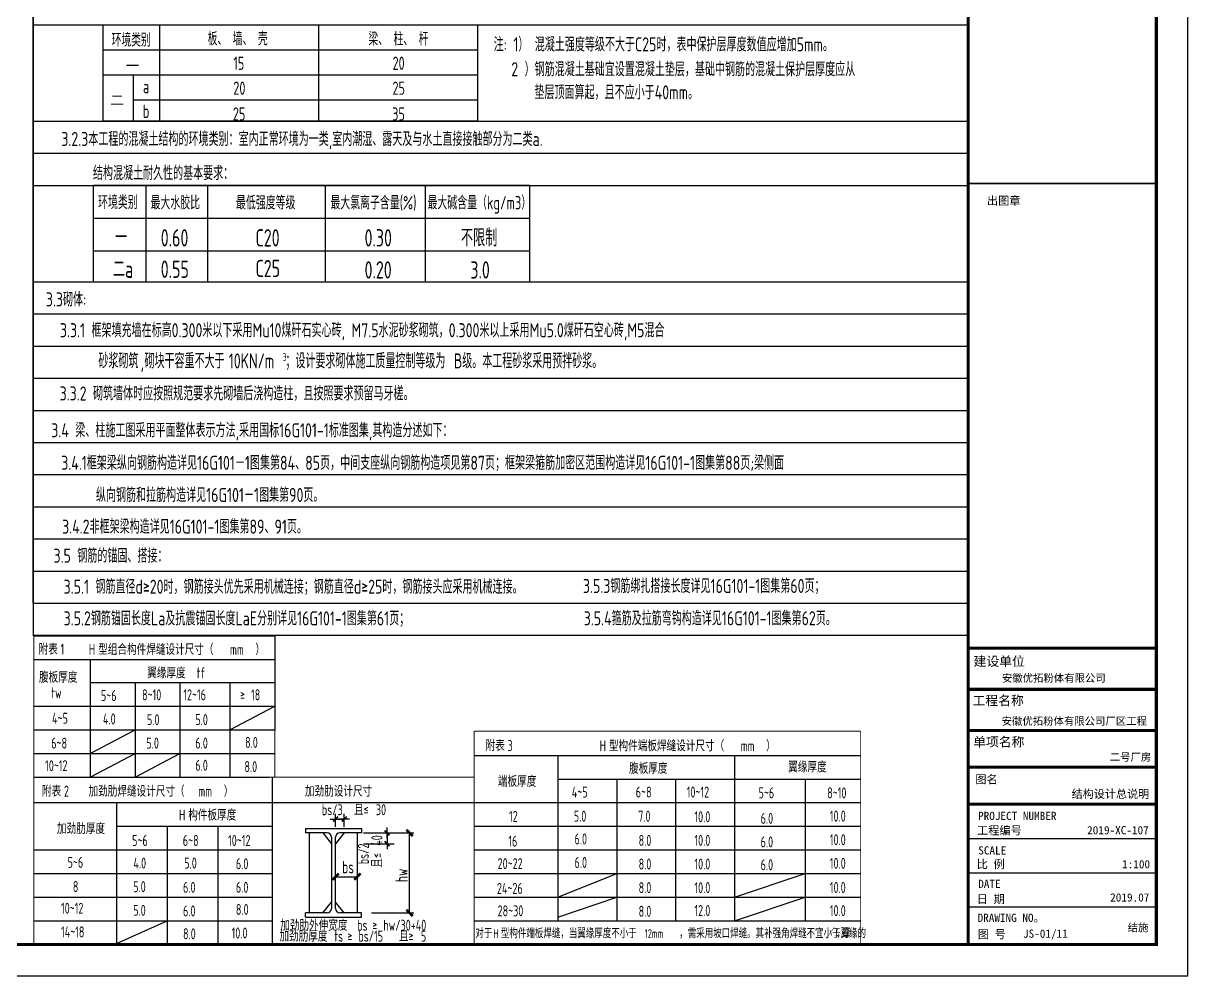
# Model space of a CAD drawing. Extents: x -17471 to 313636, y -71590 to 757901.
# Drawn here: x 255453 to 292636, y 0 to 30423 of the extents above; entities that cross this region are included whole.
import ezdxf
from ezdxf.enums import TextEntityAlignment as Align

# ---------------------------------------------------------------- set-up
doc = ezdxf.new("R2010")
doc.units = 0
doc.header["$LTSCALE"] = 1000
doc.header["$MEASUREMENT"] = 0
for name, color, linetype in [('14', 2, 'Continuous'), ('1_PLAN', 7, 'Continuous'), ('F辅助线', 40, 'Continuous'), ('PUB_TAB', 7, 'Continuous'), ('PUB_TEXT', 7, 'Continuous'), ('PUB_TITLE', 4, 'Continuous'), ('图框', 7, 'Continuous')]:
    doc.layers.add(name, color=color, linetype=linetype)
doc.layers.add('W文字', color=7, linetype='Continuous', lineweight=13)
doc.styles.add('HT', font='simhei.ttf')
doc.styles.add('TSSD_Dimension', font='Tssdeng.shx', dxfattribs={"width": 0.7, "bigfont": 'hztxt.shx'})
doc.styles.add('TSSD_REIN', font='Tssdeng.shx', dxfattribs={"width": 0.7, "bigfont": 'hztxt.shx'})
doc.styles.add('宋体', font='')
doc.styles.add('探索者', font='tssdeng.shx', dxfattribs={"width": 0.7, "bigfont": 'tssdchn.shx'})
doc.styles.add('黑体', font='simhei.ttf', dxfattribs={"width": 0.6, "height": 4.3})
doc.styles.get('宋体').set_extended_font_data('SimSun')

# ---------------------------------------------------------------- blocks, each defined once
blk = doc.blocks.new('_DIMX')
blk.add_line((-150, 0), (150, 0))
at = {"const_width": 50}
blk.add_lwpolyline([(-70, -70), (70, 70)], dxfattribs=at)
blk = doc.blocks.new('_ArchTick')
at = {"color": 0, "linetype": 'ByBlock', "const_width": 0.4}
blk.add_lwpolyline([(-0.5, -0.5), (0.5, 0.5)], dxfattribs=at)
blk = doc.blocks.new('结构图签1')
at = {"layer": '图框', "color": 4, "const_width": 98.6}
blk.add_lwpolyline([(333761, 58400), (339771, 58400), (339771, 1000), (333761, 1000)], close=True, dxfattribs=at)
at = {"layer": '图框', "color": 0, "const_width": 50}
blk.add_lwpolyline([(333761, 25302), (339771, 25302)], dxfattribs=at)
at = {"layer": '图框', "color": 4}
for points, const_width in [([(333761, 10466), (339749, 10466)], 99.6), ([(333761, 9149), (339751, 9149)], 99.6), ([(333761, 7835), (339771, 7835)], 99.6), ([(333761, 6664), (339771, 6664)], 99.6), ([(333761, 5480), (339771, 5480)], 99.6), ([(333761, 4381), (339771, 4381)], 40.3), ([(333761, 3284), (339771, 3284)], 40.3), ([(333761, 2195), (339771, 2195)], 40.3)]:
    blk.add_lwpolyline(points, dxfattribs=dict(at, const_width=const_width))
at = {"layer": 'PUB_TAB', "lineweight": -3, "style": '宋体', "width": 1.000001}
for s, height, p in [('安徽优拓粉体有限公司', 243, (334837, 9385)), ('安徽优拓粉体有限公司厂区工程', 243.02, (334828, 8011)), ('二号厂房', 243, (338280, 6862)), ('结施', 243, (338853, 1416))]:
    blk.add_text(s, height=height, dxfattribs=at).set_placement(p)
at = {"layer": '图框', "color": 4}
for s, height, style, p in [('出图章', 262.9, '黑体', (334357, 24622)), ('建设单位', 300, '黑体', (333933, 9894)), ('工程名称', 300, '黑体', (333900, 8642)), ('单项名称', 300, '黑体', (333920, 7321)), ('图名', 262.9, '黑体', (333989, 6139)), ('工程编号', 262.9, '黑体', (334041, 4508)), ('2019-XC-107', 262.94, '宋体', (337559, 4517)), ('SCALE', 262.9, '黑体', (334082, 3872)), ('比 例', 262.9, '黑体', (334032, 3429)), ('1:100', 262.9, '宋体', (338675, 3430)), ('DATE', 262.9, '黑体', (334081, 2804)), ('日 期', 262.9, '黑体', (334032, 2317)), ('2019.07', 262.9, '宋体', (338295, 2369)), ('DRAWING NO。', 262.94, '黑体', (334060, 1719)), ('图 号', 262.9, '黑体', (334069, 1194))]:
    blk.add_text(s, height=height, dxfattribs=dict(at, style=style)).set_placement(p)
at = {"layer": '图框', "color": 0, "style": '黑体'}
blk.add_text('PROJECT NUMBER', height=262.94, dxfattribs=at).set_placement((334076, 4973))

msp = doc.modelspace()

# ---------------------------------------------------------------- linework, layer by layer
at = {"color": 7}
msp.add_line((255788.8, 10852.1), (263482.1, 10852.1), dxfattribs=at)
at = {"layer": '14', "color": 7}
for p, q in [((263482.1, 10852.1), (263482.1, 7833.4)), ((255788.8, 10097.4), (263482.1, 10097.4)), ((257593.2, 10097.4), (257593.2, 6346.7)), ((257593.2, 9365.4), (263482.1, 9365.4)), ((259024.7, 9365.4), (259024.7, 6346.7)), ((260455.2, 9365.4), (260455.2, 6346.7)), ((262052.4, 9365.4), (262052.4, 6346.7)), ((255788.8, 8610.7), (263482.1, 8610.7)), ((262052.4, 7856), (263482.1, 8610.7)), ((255788.8, 7856), (263482.1, 7856)), ((257593.2, 7101.4), (259025.3, 7856)), ((255788.8, 7101.4), (263482.1, 7101.4)), ((257593.2, 6346.7), (259024.7, 7101.4)), ((259024.7, 6346.7), (260455.2, 7101.4)), ((269852.9, 7037.3), (282192.3, 7037.3)), ((272517.5, 7037.3), (272517.5, 1754.7)), ((278166, 7037.3), (278166, 1754.7)), ((255788.8, 6346.7), (263316.1, 6346.7)), ((263399.8, 6346.5), (263399.8, 1000.4)), ((272517.5, 6282.6), (282192.3, 6282.6)), ((274401, 6282.6), (274401, 1754.7)), ((276284.9, 6282.6), (276284.9, 1754.7)), ((280424.5, 6282.6), (280424.5, 3264)), ((280424.5, 6282.6), (280424.5, 1754.7)), ((255788.8, 5528.3), (269852.9, 5527.9)), ((258427.6, 5505.7), (258427.6, 1000.4)), ((269852.9, 5527.9), (282192.3, 5527.9)), ((265425, 5001.7), (265423.9, 5001.7)), ((265426.2, 4759.6), (265426.2, 5166.8)), ((265426.2, 5001.7), (265702.6, 5001.7)), ((265426.2, 5001.7), (265702.6, 5001.7)), ((265702.6, 4759.6), (265702.6, 5166.8)), ((265703.7, 5001.7), (265704.9, 5001.7)), ((258427.6, 4773.7), (263399.8, 4773.7)), ((260046.2, 4773.7), (260046.2, 1000.4)), ((261667.2, 4773.7), (261667.2, 1000.4)), ((264465.9, 4698.4), (266250.9, 4698.4)), ((264465.9, 4698.4), (264465.9, 4562.8)), ((265155, 4562.8), (264465.9, 4562.8)), ((264594.4, 2007.1), (264594.4, 4562.8)), ((265014.2, 4562.8), (265290.6, 4215.4)), ((265702.6, 4562.8), (265426.2, 4215.4)), ((266250.9, 4562.8), (265561.7, 4562.8)), ((266122.4, 2007.1), (266122.4, 4562.8)), ((266250.9, 4698.4), (266250.9, 4562.8)), ((266319.6, 4562.8), (267296.2, 4562.8)), ((266575.1, 4562.8), (267921.4, 4562.8)), ((267070.3, 4561.7), (267070.3, 4216.5)), ((267785.9, 2007.1), (267785.9, 4562.8)), ((269852.9, 4773.3), (282192.3, 4773.3)), ((265290.6, 4427.3), (265290.6, 2142.7)), ((265426.2, 2142.7), (265426.2, 4427.3)), ((266319.6, 4215.4), (267296.2, 4215.4)), ((255788.8, 4019), (263399.8, 4019)), ((269852.9, 4018.6), (282192.3, 4018.6)), ((255788.8, 3264.4), (263399.8, 3264.4)), ((265426.2, 3162.6), (266122.4, 3162.6)), ((269852.9, 3264), (282192.3, 3264)), ((269852.9, 3264), (282192.3, 3264)), ((272517.5, 2509.3), (274401, 3264)), ((278166, 2509.3), (280424.5, 3264)), ((255788.8, 2509.7), (263399.8, 2509.7)), ((265014.2, 2007.1), (265290.6, 2354.5)), ((265702.6, 2007.1), (265426.2, 2354.5)), ((269852.9, 2509.3), (282192.3, 2509.3)), ((272517.5, 1873.9), (274401, 2509.3)), ((278166, 1754.7), (280424.5, 2509.3)), ((265155, 2007.1), (264465.9, 2007.1)), ((264465.9, 1871.5), (264465.9, 2007.1)), ((264465.9, 1871.5), (266250.9, 1871.5)), ((266250.9, 2007.1), (265561.7, 2007.1)), ((266250.9, 1871.5), (266250.9, 2007.1)), ((266575.1, 2007.1), (267921.4, 2007.1)), ((255788.8, 1755.1), (263399.8, 1755.1)), ((258427.6, 1029.7), (260046.2, 1755.1)), ((269852.9, 1754.7), (282192.3, 1754.7))]:
    msp.add_line(p, q, dxfattribs=at)
for points, const_width in [([(255788.8, 10852.1), (255788.8, 6346.7), (263482.1, 6346.7)], 30.1), ([(255788.8, 10852.1), (255788.8, 10852.1), (263482.1, 10852.1)], 30.1), ([(263482.1, 10852.1), (263482.1, 6346.7)], 30.1), ([(269852.9, 7813), (282192.3, 7812.7)], 30.1), ([(255788.8, 6346.7), (255788.8, 1000.4)], 30.1), ([(255788.8, 6346.7), (269852.9, 6346.3), (269852.9, 1000)], 30.1), ([(255788.6, 1000.4), (269852.7, 1000)], 30.1), ([(269852.9, 1000), (283917, 1000)], 75.3)]:
    msp.add_lwpolyline(points, dxfattribs=dict(at, const_width=const_width))
msp.add_lwpolyline([(269852.9, 1000, 30.1, 30.1, 0), (269852.9, 7813, 15.1, 15.1, 0), (282192.3, 7813, 30.1, 30.1, 0), (282192.3, 1000, 30.1, 30.1, 0)], format="xyseb", dxfattribs=at)
for centre, start, end in [((265155, 4427.3), 0, 90), ((265561.7, 4427.3), 90, 180), ((265155, 2142.7), 270, 0), ((265561.7, 2142.7), 180, 270)]:
    msp.add_arc(centre, 135.6, start, end, dxfattribs=at)
at = {"layer": '1_PLAN', "color": 6}
for p, q in [((259369.7, 25242.8), (259369.7, 22163.6)), ((259369.7, 25242.8), (259369.7, 22163.6)), ((261336.4, 25242.8), (261336.4, 22163.6)), ((261336.4, 25242.8), (261336.4, 22163.6)), ((265094.9, 25242.8), (265094.9, 22163.6)), ((265094.9, 25242.8), (265094.9, 22163.6)), ((268286.7, 25242.8), (268286.7, 22163.6)), ((268286.7, 25242.8), (268286.7, 22163.6)), ((257686.4, 24200.1), (271628.6, 24200.1)), ((257686.4, 24200.1), (271628.6, 24200.1)), ((257686.4, 23157.4), (271628.6, 23157.4)), ((257686.4, 23157.4), (271628.6, 23157.4))]:
    msp.add_line(p, q, dxfattribs=at)
for points in [[(269954.8, 27295.6), (258001.9, 27295.6), (258001.9, 30374.8), (269954.8, 30374.8)], [(259797.4, 30374.8), (259797.4, 27295.6)], [(264876.1, 30374.8), (264876.1, 27295.6)], [(269954.8, 30374.8), (269954.8, 27295.6)], [(258001.9, 29576.8), (269954.8, 29576.8)], [(264876.1, 29576.8), (264876.1, 27295.6)], [(258001.9, 28778.8), (269954.8, 28778.8)], [(258960.2, 28778.8), (258960.2, 27295.6)], [(258960.2, 27980.8), (269954.8, 27980.8)]]:
    msp.add_lwpolyline(points, dxfattribs=at)
msp.add_lwpolyline([(271628.6, 25242.8), (257686.4, 25242.8), (257686.4, 22163.6), (271628.6, 22163.6)], close=True, dxfattribs=at)
msp.add_lwpolyline([(271628.6, 25242.8), (257686.4, 25242.8), (257686.4, 22163.6), (271628.6, 22163.6)], close=True, dxfattribs=at)
at = {"layer": 'F辅助线', "color": 67, "linetype": 'Continuous'}
for p, q in [((255773.7, 11899.7), (255773.7, 58400)), ((255773.7, 30374.8), (285626.6, 30374.8)), ((255773.7, 27295.6), (285626.6, 27295.6)), ((255773.7, 26269.2), (285626.6, 26269.2)), ((255773.7, 25242.8), (285626.6, 25242.8)), ((255773.7, 22163.6), (285626.6, 22163.6)), ((255773.7, 21137.2), (285626.6, 21137.2)), ((255773.7, 20110.9), (285626.6, 20110.9)), ((255773.7, 19084.5), (285626.6, 19084.5)), ((255773.7, 18058.1), (285626.6, 18058.1)), ((255773.7, 17031.7), (285626.6, 17031.7)), ((255773.7, 16005.3), (285626.6, 16005.3)), ((255773.7, 14978.9), (285626.6, 14978.9)), ((255773.7, 13952.5), (285626.6, 13952.5)), ((255773.7, 12926.1), (285626.6, 12926.1)), ((255773.7, 11899.7), (285626.6, 11899.7)), ((255773.7, 10873.3), (283010.5, 10873.3))]:
    msp.add_line(p, q, dxfattribs=at)
at = {"layer": 'PUB_TITLE'}
msp.add_lwpolyline([(187535.9, 0), (292635.9, 0), (292635.9, 59400), (187535.9, 59400)], close=True, dxfattribs=at)
at = {"layer": 'PUB_TITLE', "const_width": 100}
msp.add_lwpolyline([(190035.9, 1000), (291635.9, 1000), (291635.9, 58400), (190035.9, 58400)], close=True, dxfattribs=at)
at = {"layer": 'PUB_TITLE', "color": 6, "const_width": 50}
msp.add_lwpolyline([(255773.7, 58400), (285626.6, 58400), (285626.6, 10873.3), (255773.7, 10873.3)], close=True, dxfattribs=at)

# ---------------------------------------------------------------- block references
msp.add_blockref('结构图签1', (-48134.7, 0))
at = {"layer": '14', "color": 7}
for name, p, xscale, yscale, zscale in [('_DIMX', (265426.2, 5001.7), 1.129725742444862, 1.129725742444862, 1.129725742444862), ('_ArchTick', (266122.4, 3162.6), 203.3506334463018, 203.3506334463018, 203.3506334463018)]:
    msp.add_blockref(name, p, dxfattribs=dict(at, xscale=xscale, yscale=yscale, zscale=zscale))
for name, p, xscale, yscale, zscale, rotation in [('_DIMX', (265702.6, 5001.7), 1.129725742444862, 1.129725742444862, 1.129725742444862, 180), ('_DIMX', (267070.3, 4562.8), 1.129725742415758, 1.129725742415758, 1.129725742415758, 90), ('_ArchTick', (267785.9, 4562.8), 203.3506334460399, 203.3506334460399, 203.3506334460399, 90), ('_DIMX', (267070.3, 4215.4), 1.129725742415758, 1.129725742415758, 1.129725742415758, 270), ('_ArchTick', (265426.2, 3162.6), 203.3506334463018, 203.3506334463018, 203.3506334463018, 180), ('_ArchTick', (267785.9, 2007.1), 203.3506334460399, 203.3506334460399, 203.3506334460399, 270)]:
    msp.add_blockref(name, p, dxfattribs=dict(at, xscale=xscale, yscale=yscale, zscale=zscale, rotation=rotation))

# ---------------------------------------------------------------- texts
at = {"style": 'TSSD_Dimension', "width": 0.7}
for s, height, p in [('环境类别', 430.12, (257841.3, 24490.2)), ('最大水胶比', 430.12, (259517.4, 24476.1)), ('最低强度等级', 430.12, (262245.5, 24476.1)), ('最大氯离子含量(%)', 430.12, (265260.1, 24476.1)), ('最大碱含量（kg/m3）', 430.122, (268361, 24476.1))]:
    msp.add_text(s, height=height, dxfattribs=at).set_placement(p)
at = {"layer": '14', "color": 7, "style": 'TSSD_REIN', "width": 0.7}
for s, height, p in [('附表', 350.67, (255942.7, 10254.1)), ('1', 350.7, (256644.1, 10254.1)), ('H', 350.7, (257549.1, 10247)), ('型组合构件焊缝设计尺寸（', 350.673, (257845.8, 10247)), ('mm', 350.67, (262053.9, 10247)), ('）', 350.7, (262863.2, 10247)), ('腹板厚度', 350.67, (255954.2, 9359.8)), ('翼缘厚度', 350.67, (259410, 9499.1)), ('tf', 350.67, (260989.4, 9499.1)), ('tw', 350.67, (256347.5, 8863.8)), ('5~6', 350.67, (257932.8, 8772.9)), ('8~10', 350.67, (259245.7, 8797.1)), ('12~16', 350.67, (260562.9, 8797.1)), ('≥', 350.7, (262375.7, 8797.1)), ('18', 350.67, (262726.4, 8797.1)), ('4~5', 350.67, (256372.2, 8046.6)), ('4.0', 350.67, (257996.6, 8027.8)), ('5.0', 350.67, (259402.1, 8003.6)), ('5.0', 350.67, (260947.3, 8006.4)), ('6~8', 350.67, (256345.4, 7254.9)), ('5.0', 350.67, (259383.4, 7254.8)), ('6.0', 350.67, (260947.3, 7254.8)), ('8.0', 350.67, (262535.9, 7276.3)), ('附表', 350.67, (270215.2, 7177.2)), ('3', 350.7, (270916.6, 7177.2)), ('H', 350.7, (273857.7, 7170.1)), ('型构件端板焊缝设计尺寸（', 350.673, (274154.4, 7170.1)), ('）', 350.7, (279171.8, 7170.1)), ('mm', 350.67, (278362.5, 7170.1)), ('10~12', 350.67, (256150.8, 6535.7)), ('6.0', 350.67, (260947.3, 6547.3)), ('8.0', 350.67, (262514.4, 6504.4)), ('腹板厚度', 350.67, (274796.3, 6449)), ('翼缘厚度', 350.67, (279879, 6491.4)), ('端板厚度', 350.67, (270608.4, 6033.7)), ('附表', 350.67, (256050.4, 5719.9)), ('2', 350.7, (256751.8, 5719.9)), ('加劲肋焊缝设计尺寸（', 350.67, (257536.7, 5719.6)), ('mm', 350.67, (261043.4, 5719.6)), ('）', 350.7, (261852.6, 5719.6)), ('加劲肋设计尺寸', 350.67, (264448, 5719.6)), ('4~5', 350.67, (272969.4, 5690)), ('6~8', 350.67, (275010.3, 5690)), ('10~12', 350.67, (276639.2, 5690)), ('5~6', 350.67, (278931.5, 5665.6)), ('8~10', 350.67, (281124, 5665.6)), ('H', 350.7, (260423.9, 4957.5)), ('构件板厚度', 350.67, (260720.6, 4957.5)), ('bs/3', 350.67, (264986, 5127.1)), ('且≤', 350.67, (266011, 5127.1)), ('30', 350.67, (266712.4, 5127.1)), ('12', 350.67, (270964.9, 4914.8)), ('5.0', 350.67, (273033.2, 4920.4)), ('7.0', 350.67, (275088.4, 4920.4)), ('10.0', 350.67, (276884.5, 4902.1)), ('10.0', 350.67, (281208.6, 4923.3)), ('加劲肋厚度', 350.67, (256528.3, 4526.7)), ('6.0', 350.67, (278998.3, 4850.3)), ('5~6', 350.67, (258927.5, 4143.4)), ('6~8', 350.67, (260545.4, 4143.4)), ('10~12', 350.67, (261993.5, 4143.4)), ('16', 350.67, (270943.5, 4123)), ('6.0', 350.67, (273055.4, 4192.9)), ('8.0', 350.67, (275101.8, 4147.4)), ('10.0', 350.67, (276884.5, 4147.4)), ('10.0', 350.67, (281208.6, 4168.7)), ('6.0', 350.67, (278998.3, 4098.7)), ('5~6', 350.67, (256867.8, 3444.9)), ('4.0', 350.67, (258969.8, 3422.6)), ('5.0', 350.67, (260594.6, 3422.6)), ('6.0', 350.67, (262242, 3401.1)), ('20~22', 350.67, (270599.3, 3405.5)), ('6.0', 350.67, (273055.4, 3441.3)), ('8.0', 350.67, (275101.8, 3392.8)), ('10.0', 350.67, (276884.5, 3392.8)), ('6.0', 350.67, (278998.3, 3368.6)), ('10.0', 350.67, (281208.6, 3414)), ('8', 350.7, (257036, 2673.8)), ('5.0', 350.67, (258962.7, 2667.9)), ('6.0', 350.67, (260553.5, 2649.6)), ('6.0', 350.67, (262242, 2649.6)), ('8.0', 350.67, (275101.8, 2638.1)), ('10.0', 350.67, (276884.5, 2638.1)), ('10.0', 350.67, (281208.6, 2643.1)), ('24~26', 350.67, (270577.8, 2613.7)), ('10~12', 350.67, (256657.7, 1978.9)), ('5.0', 350.67, (258962.7, 1913.2)), ('6.0', 350.67, (260553.5, 1894.9)), ('8.0', 350.67, (262242, 1942.1)), ('28~30', 350.67, (270599.3, 1896.2)), ('8.0', 350.67, (275101.8, 1883.5)), ('12.0', 350.67, (276884.5, 1908)), ('10.0', 350.67, (281208.6, 1904.7)), ('14~18', 350.67, (256657.7, 1224.2)), ('8.0', 350.67, (260553.5, 1162.9)), ('10.0', 350.67, (262106, 1187.4)), ('加劲肋外伸宽度', 350.67, (263657.7, 1437.2)), ('bs', 350.67, (266112.5, 1437.2)), ('≥', 350.7, (266598, 1437.2)), ('hw/30+40', 350.67, (266948.7, 1437.2)), ('对于', 286.91, (269888, 1201.3)), ('H', 286.9, (270461.8, 1201.3)), ('型构件端板焊缝，当翼缘厚度不小于', 286.914, (270704.6, 1201.3)), ('12mm', 286.91, (275295.2, 1201.3)), ('，需采用坡口焊缝。其补强角焊缝不宜小于翼缘的', 286.914, (276398.7, 1201.3)), ('1', 286.9, (280870.6, 1201.3)), ('／', 286.9, (281091.3, 1201.3)), ('4', 286.9, (281378.2, 1201.3)), ('厚', 286.9, (281599, 1201.3)), ('加劲肋厚度', 350.67, (263631.7, 1088.2)), ('ts', 350.67, (265385.1, 1088.2)), ('≥', 350.7, (265803.2, 1088.2)), ('bs/15', 350.67, (266153.8, 1088.2)), ('且≥', 350.67, (267448.6, 1088.2)), ('5', 350.7, (268150, 1088.2))]:
    msp.add_text(s, height=height, dxfattribs=at).set_placement(p)
for s, p in [('40', (266919.7, 4152.2)), ('bs/2', (266488.4, 3560.5)), ('且≤', (266919.7, 3450.8))]:
    msp.add_text(s, height=350.67, rotation=90, dxfattribs=at).set_placement(p)
at = {"layer": '14', "color": 7, "insert": (265823, 3468.1), "char_height": 395.4, "attachment_point": 5, "style": 'TSSD_REIN'}
msp.add_mtext('bs', dxfattribs=at)
at = {"layer": '14', "color": 7, "insert": (267534, 3205.5), "char_height": 395.4, "attachment_point": 5, "rotation": 90, "style": 'TSSD_REIN'}
msp.add_mtext('hw', dxfattribs=at)
at = {"layer": '1_PLAN', "color": 2, "style": 'HT'}
for s, p in [('一', (258940.6, 29070)), ('二', (258450.9, 27970.9))]:
    msp.add_text(s, height=319.2, dxfattribs=at).set_placement(p, align=Align.MIDDLE)
at = {"layer": 'PUB_TEXT', "style": 'TSSD_REIN', "width": 0.7}
for s, height, p in [('环境类别', 423.23, (258897.7, 29912.2)), ('板、 墙、 壳', 423.23, (262299, 29950.7)), ('梁、 柱、 杆', 423.23, (267432.7, 29945.1)), ('15', 423.23, (262337.6, 29146.5)), ('20', 423.23, (267437.2, 29146.5)), ('a', 423.2, (259374.1, 28400.8)), ('20', 423.23, (262353.4, 28350.5)), ('25', 423.23, (267442.5, 28350.5)), ('b', 423.2, (259374.1, 27612.6)), ('25', 423.23, (262345.2, 27525.2)), ('35', 423.23, (267434.3, 27525.2))]:
    msp.add_text(s, height=height, dxfattribs=at).set_placement(p, align=Align.MIDDLE)
for s, height, p in [('0.60', 553.01, (259842.1, 23292.7)), ('C20', 553.01, (262867.9, 23292.7)), ('0.30', 553.01, (266350.2, 23292.7)), ('不限制', 553.01, (269427.8, 23292.7)), ('一', 553, (258385.8, 23306.8)), ('二a', 553.01, (258315.4, 22292)), ('0.55', 553.01, (259842.1, 22291.7)), ('C25', 553.01, (262867.9, 22314.5)), ('0.20', 553.01, (266350.2, 22268.7)), ('3.0', 553.01, (269728.7, 22268.7))]:
    msp.add_text(s, height=height, dxfattribs=at).set_placement(p)
at = {"layer": 'PUB_TEXT', "color": 6, "style": '宋体'}
msp.add_text('结构设计总说明', height=259.68, dxfattribs=at).set_placement((288928.2, 5677))
at = {"layer": 'W文字', "style": '探索者', "width": 0.75}
for s, height, p in [('注: 1） 混凝土强度等级不大于C25时，表中保护层厚度数值应增加5mm。', 449.046, (270473, 29523.8)), ('2 ）钢筋混凝土基础宜设置混凝土垫层，基础中钢筋的混凝土保护层厚度应从', 449.046, (271036.8, 28730.4)), ('垫层顶面算起，且不应小于40mm。', 449.046, (271776, 27995)), ('3.2.3本工程的混凝土结构的环境类别：室内正常环境为一类,室内潮湿、露天及与水土直接接触部分为二类a.', 449.046, (256668, 26502.8)), ('结构混凝土耐久性的基本要求：', 449.046, (257677.1, 25412.8)), ('3.3砌体:', 449.05, (256173.7, 21378.3)), ('3.3.2 砌筑墙体时应按照规范要求先砌墙后浇构造柱，且按照要求预留马牙槎。', 449.046, (256613.6, 18373.6)), ('3.4 梁、柱施工图采用平面整体表示方法,采用国标16G101-1标准图集,其构造分述如下：', 449.046, (256347.2, 17199)), ('3.4.1框架梁纵向钢筋构造详见16G101－1图集第84、85页，中间支座纵向钢筋构造项见第87页；框架梁箍筋加密区范围构造详见16G101-1图集第88页;梁侧面', 449.046, (256664.9, 16158.5)), ('纵向钢筋和拉筋构造详见16G101－1图集第90页。', 449.046, (257772.6, 15132.1)), ('3.4.2非框架梁构造详见16G101-1图集第89、91页。', 449.046, (256693.1, 14120.5)), ('3.5 钢筋的锚固、搭接：', 449.046, (256417.7, 13191.5)), ('3.5.1 钢筋直径d≥20时，钢筋接头优先采用机械连接；钢筋直径d≥25时，钢筋接头应采用机械连接。', 449.046, (256741.8, 12201.1)), ('3.5.3钢筋绑扎搭接长度详见16G101-1图集第60页；', 449.046, (273324.5, 12225)), ('3.5.2钢筋锚固长度La及抗震锚固长度LaE分别详见16G101-1图集第61页；', 449.046, (256742.4, 11189.8)), ('3.5.4箍筋及拉筋弯钩构造详见16G101-1图集第62页。', 449.046, (273350.1, 11193.1))]:
    msp.add_text(s, height=height, dxfattribs=at).set_placement(p)
at = {"layer": 'W文字', "color": 1, "style": '探索者'}
for s, height, width, p in [('3.3.1 框架填充墙在标高0.300米以下采用Mu10煤矸石实心砖, M7.5水泥砂浆砌筑，0.300米以上采用Mu5.0煤矸石空心砖,M5混合', 449.046, 0.75, (256624, 20394)), ('砂浆砌筑', 480, 0.7, (257853.6, 19398.8)), ('砌块干容重不大于', 480, 0.7, (259326.8, 19398.8)), ('10KN/m', 480, 0.7, (262014.8, 19398.8)), ('3', 240, 0.7, (263733.6, 19638.8)), ('；设计要求砌体施工质量控制等级为', 480, 0.7, (263824, 19398.8)), ('B', 480, 0.7, (269200, 19398.8)), ('级。本工程砂浆采用预拌砂浆。', 480, 0.7, (269471.4, 19398.8)), (',', 480, 0.7, (259197.6, 19398.8))]:
    msp.add_text(s, height=height, dxfattribs=dict(at, width=width)).set_placement(p)
at = {"layer": '图框', "color": 3, "style": '宋体'}
msp.add_text('JS-01/11', height=262.94, dxfattribs=at).set_placement((287376.5, 1212.3))

doc.saveas('drawing.dxf')
